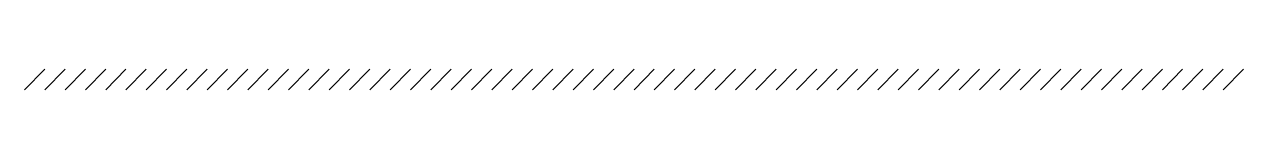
# Model space of a CAD drawing. Header units: millimetres. Extents: x 0 to 600, y 0 to 10.
import ezdxf

# ---------------------------------------------------------------- set-up
doc = ezdxf.new("R2010")
doc.units = ezdxf.units.MM

msp = doc.modelspace()

# ---------------------------------------------------------------- linework, layer by layer
at = {"layer": 'Layer0'}
for p, q in [((0, 0), (10, 10)), ((10, 0), (20, 10)), ((20, 0), (30, 10)), ((30, 0), (40, 10)), ((40, 0), (50, 10)), ((50, 0), (60, 10)), ((60, 0), (70, 10)), ((70, 0), (80, 10)), ((80, 0), (90, 10)), ((90, 0), (100, 10)), ((100, 0), (110, 10)), ((110, 0), (120, 10)), ((120, 0), (130, 10)), ((130, 0), (140, 10)), ((140, 0), (150, 10)), ((150, 0), (160, 10)), ((160, 0), (170, 10)), ((170, 0), (180, 10)), ((180, 0), (190, 10)), ((190, 0), (200, 10)), ((200, 0), (210, 10)), ((210, 0), (220, 10)), ((220, 0), (230, 10)), ((230, 0), (240, 10)), ((240, 0), (250, 10)), ((250, 0), (260, 10)), ((260, 0), (270, 10)), ((270, 0), (280, 10)), ((280, 0), (290, 10)), ((290, 0), (300, 10)), ((300, 0), (310, 10)), ((310, 0), (320, 10)), ((320, 0), (330, 10)), ((330, 0), (340, 10)), ((340, 0), (350, 10)), ((350, 0), (360, 10)), ((360, 0), (370, 10)), ((370, 0), (380, 10)), ((380, 0), (390, 10)), ((390, 0), (400, 10)), ((400, 0), (410, 10)), ((410, 0), (420, 10)), ((420, 0), (430, 10)), ((430, 0), (440, 10)), ((440, 0), (450, 10)), ((450, 0), (460, 10)), ((460, 0), (470, 10)), ((470, 0), (480, 10)), ((480, 0), (490, 10)), ((490, 0), (500, 10)), ((500, 0), (510, 10)), ((510, 0), (520, 10)), ((520, 0), (530, 10)), ((530, 0), (540, 10)), ((540, 0), (550, 10)), ((550, 0), (560, 10)), ((560, 0), (570, 10)), ((570, 0), (580, 10)), ((580, 0), (590, 10)), ((590, 0), (600, 10))]:
    msp.add_line(p, q, dxfattribs=at)

doc.saveas('drawing.dxf')
